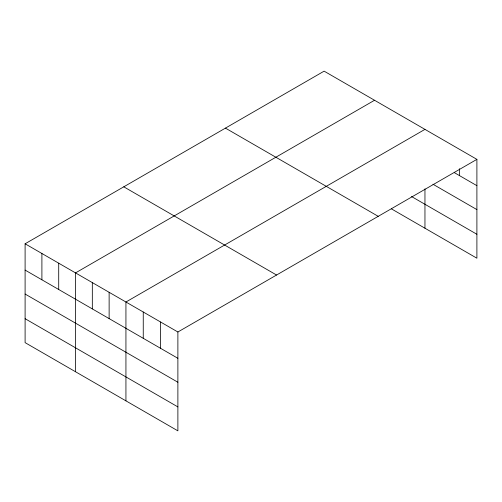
<?xml version="1.0" encoding="UTF-8"?>
<svg xmlns="http://www.w3.org/2000/svg" width="502" height="502" viewBox="0 0 502 502"><rect width="100%" height="100%" fill="white"/><g stroke="black" fill="none" stroke-linecap="round" stroke-linejoin="round"><path stroke-width="0.75" d="M25.1 243.79L177.884 331.998L177.884 430.848L25.1 342.64L25.1 243.79L324.116 71.152L476.9 159.36L476.9 258.21L391.34 208.813M374.536 100.262L75.52 272.9L75.52 371.744M424.956 129.372L125.933 302.009L125.933 400.853M177.884 331.998L476.9 159.36M454.26 172.594L476.9 185.671M432.944 184.228L476.9 209.604M411.508 196.52L476.9 234.271M225.442 128.123L378.226 216.331M123.774 186.819L276.558 275.027M25.1 270.095L177.884 358.302M25.1 294.034L177.884 382.242M25.1 318.701L177.884 406.909M459.587 168.71L459.587 175.669M424.956 188.865L424.956 228.215M160.565 322.002L160.565 348.306M143.252 312.006L143.252 338.31M109.129 292.308L109.129 318.613M92.324 282.601L92.324 308.912M58.709 263.199L58.709 289.503M41.904 253.497L41.904 279.802"/></g></svg>
